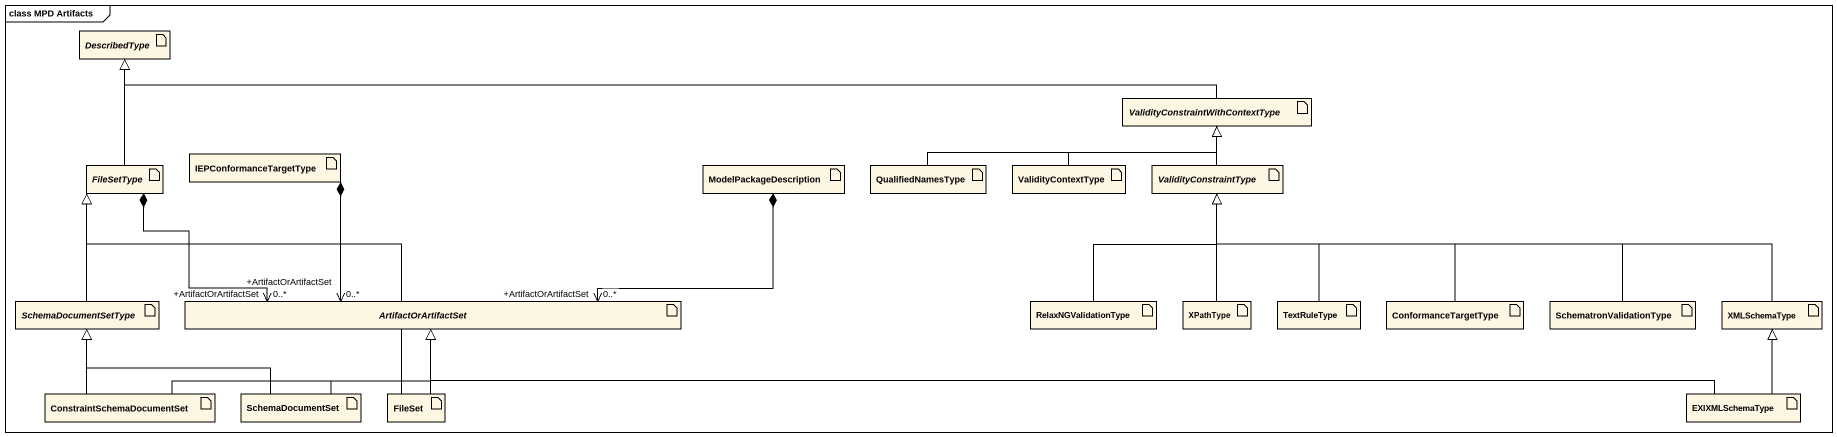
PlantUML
@startuml
mainframe class MPD Artifacts
artifact DescribedType
artifact "ValidityConstraintWithContextType" as ValidityConstraintWithContex
artifact IEPConformanceTargetType
artifact FileSetType
artifact ModelPackageDescription
artifact QualifiedNamesType
artifact ValidityContextType
artifact ValidityConstraintType
artifact SchemaDocumentSetType
artifact ArtifactOrArtifactSet
artifact RelaxNGValidationType
artifact XPathType
artifact TextRuleType
artifact ConformanceTargetType
artifact SchematronValidationType
artifact XMLSchemaType
artifact ConstraintSchemaDocumentSet
artifact SchemaDocumentSet
artifact FileSet
artifact EXIXMLSchemaType
ValidityConstraintWithContex -left-|> DescribedType
FileSetType -up-|> DescribedType
QualifiedNamesType -right-|> ValidityConstraintWithContex
ValidityContextType -right-|> ValidityConstraintWithContex
ValidityConstraintType -up-|> ValidityConstraintWithContex
SchemaDocumentSetType -up-|> FileSetType
ArtifactOrArtifactSet "+ArtifactOrArtifactSet\n0..*" <-up-* IEPConformanceTargetType
ArtifactOrArtifactSet "+ArtifactOrArtifactSet\n0..*" <-left-* FileSetType
ArtifactOrArtifactSet "+ArtifactOrArtifactSet\n0..*" <-right-* ModelPackageDescription
RelaxNGValidationType -up-|> ValidityConstraintType
XPathType -up-|> ValidityConstraintType
TextRuleType -up-|> ValidityConstraintType
ConformanceTargetType -left-|> ValidityConstraintType
SchematronValidationType -left-|> ValidityConstraintType
XMLSchemaType -left-|> ValidityConstraintType
ConstraintSchemaDocumentSet -up-|> SchemaDocumentSetType
ConstraintSchemaDocumentSet -right-|> ArtifactOrArtifactSet
SchemaDocumentSet -left-|> SchemaDocumentSetType
SchemaDocumentSet -up-|> ArtifactOrArtifactSet
FileSet -up-|> FileSetType
FileSet -up-|> ArtifactOrArtifactSet
EXIXMLSchemaType -left-|> ArtifactOrArtifactSet
EXIXMLSchemaType -up-|> XMLSchemaType
@enduml
